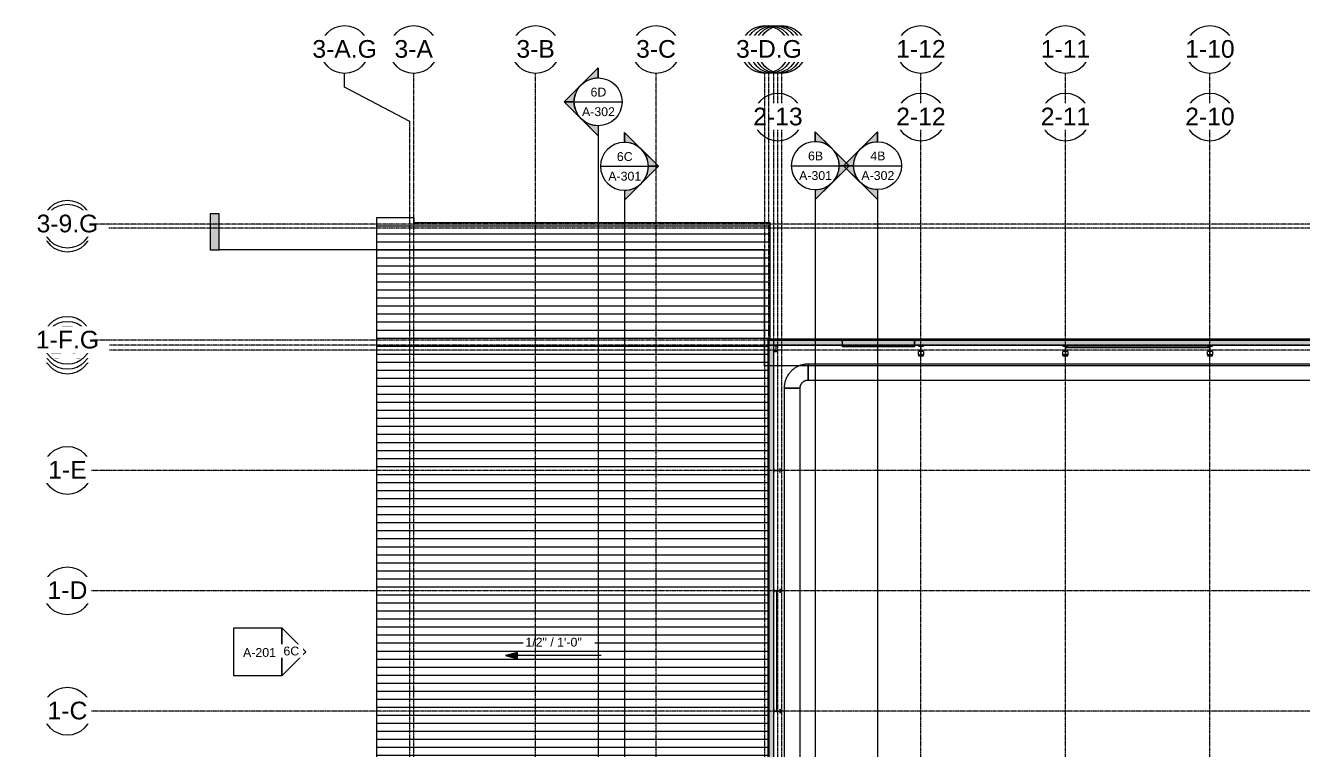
# Model space of a CAD drawing. Header units: inches. Extents: x 21290 to 29202, y -23522 to -20467.
# Drawn here: x 21292 to 23850, y -21944 to -20493 of the extents above; entities that cross this region are included whole.
import ezdxf

# ---------------------------------------------------------------- set-up
doc = ezdxf.new("R2010")
doc.units = ezdxf.units.IN
doc.header["$MEASUREMENT"] = 0
doc.linetypes.add('Grid Line 1_2_', pattern=[0.875, 0.5, -0.125, 0.125, -0.125])
for name, color, linetype, lineweight in [('A-DOOR', 31, 'Continuous', 9), ('A-ROOF', 132, 'Continuous', 9), ('A-ROOF-PATT', 132, 'Continuous', 9), ('A-WALL', 113, 'Continuous', 9), ('A-WALL-PATT', 111, 'Continuous', 25), ('G-ANNO-DIMS', 111, 'Continuous', 9), ('G-ANNO-SYMB', 111, 'Continuous', 9), ('M-HVAC-DUCT', 70, 'Continuous', 9), ('S-BEAM', 12, 'Continuous', 9), ('S-COLS', 52, 'Continuous', 9), ('S-GRID', 1, 'Continuous', 9), ('S-GRID-IDEN', 1, 'Continuous', 9)]:
    doc.layers.add(name, color=color, linetype=linetype, lineweight=lineweight)
doc.styles.add('Arial', font='arial.ttf', dxfattribs={"height": 35.407186})
doc.styles.add('Arial_1', font='arial.ttf', dxfattribs={"height": 17.703593})
pattern_1 = [(45, (0, 0), (-19.00703, 19.00703), []), (45, (0, 28.8), (-19.00703, 19.00703), [])]
pattern_2 = [(161.57, (0.96, 0.96), (-7.6802237, -0.0009796), [0, -54.643, 6.067, 0]), (18.43, (-0.96, 0.96), (-7.6802237, 0.0009796), [0, -54.643, 6.067, 0]), (108.43, (0.96, 0.96), (3.8382953, -19.20136532), [18.211, -42.499]), (71.57, (-0.96, 0.96), (3.8382953, 19.20136532), [18.211, -42.499])]
pattern_3 = [(0, (0, 0), (0, 24), []), (90, (0, 0), (-24, 1e-15), [])]
pattern_4 = [(225, (23664.89, -22360.053), (19.00703, -19.00703), []), (225, (23664.89, -22388.853), (19.00703, -19.00703), [])]
pattern_5 = [(225, (23375.39, -22360.053), (19.00703, -19.00703), []), (225, (23375.39, -22388.853), (19.00703, -19.00703), [])]
pattern_6 = [(225, (23085.89, -22360.053), (19.00703, -19.00703), []), (225, (23085.89, -22388.853), (19.00703, -19.00703), [])]

# ---------------------------------------------------------------- blocks, each defined once
blk = doc.blocks.new('overhead door - one-983186-Roof Low')
at = {"layer": 'A-DOOR'}
h = blk.add_hatch(dxfattribs=at)
h.set_pattern_fill('FP_8', color=8, style=0, pattern_type=2)
h.set_pattern_definition([(270, (24, 0), (8, 5e-16), [])])
h.paths.add_polyline_path([(-72, -8.75), (72, -8.75), (72, -7), (-72, -7)], flags=0)
at = {"layer": 'A-DOOR', "color": 8}
for p, q in [((-72, -8.75), (-72, -7)), ((-72, -7), (72, -7)), ((72, -8.75), (-72, -8.75)), ((72, -7), (72, -8.75))]:
    blk.add_line(p, q, dxfattribs=at)
blk = doc.blocks.new('columns and girder2 - one-V7-Roof Low')
at = {"layer": 'S-BEAM'}
h = blk.add_hatch(dxfattribs=at)
h.set_pattern_fill('FP_16', color=8, style=0, pattern_type=2)
h.set_pattern_definition(pattern_4)
h.paths.add_polyline_path([(5, -1.3), (-5, -1.3), (-5, -2), (5, -2)], flags=0)
h.paths.add_polyline_path([(-5, -17), (-5, -18.5), (5, -18.5), (5, -17), (3.2, -17)], flags=0)
h.paths.add_polyline_path([(5, -1204.9), (-5, -1204.9), (-5, -1206.4), (5, -1206.4)], flags=0)
h.paths.add_polyline_path([(-5, -1224.3), (-5, -1225.8), (5, -1225.8), (5, -1224.3)], flags=0)
h = blk.add_hatch(dxfattribs=at)
h.set_pattern_fill('FP_16', color=8, style=0, pattern_type=2)
h.set_pattern_definition(pattern_4)
h.paths.add_polyline_path([(0, -5.7), (0.2, -5.6), (0, -5.7)], flags=0)
h.paths.add_polyline_path([(0.6, -2), (-0.6, -2), (-0.6, -17), (0.6, -17), (0.6, -5.7), (-0.2, -5.7), (-0.4, -5.3), (-0.2, -4.8), (0, -4.7), (0.6, -4.7), (0.6, -4)], flags=0)
h.paths.add_polyline_path([(-0.6, -1206.4), (-0.6, -1224.3), (0.6, -1224.3), (0.6, -1222.3), (0, -1222.2), (-0.3, -1222), (-0.4, -1221.7), (-0.2, -1221.4), (0, -1221.3), (0.6, -1221.3), (0.6, -1206.4)], flags=0)
at = {"layer": 'S-BEAM', "color": 7, "lineweight": 13}
for p, q in [((-5, -1.3), (-5, -2)), ((-5, -2), (5, -2)), ((5, -17), (-5, -17)), ((-5, -17), (-5, -18.5)), ((-5, -18.5), (5, -18.5)), ((0.6, -2), (-0.6, -2)), ((-0.6, -2), (-0.6, -17)), ((-0.6, -17), (0.6, -17)), ((0.6, -4.7), (0.6, -2)), ((0.6, -17), (0.6, -5.7)), ((5, -2), (5, -1.3)), ((5, -18.5), (5, -17)), ((5, -1204.9), (-5, -1204.9)), ((-5, -1204.9), (-5, -1206.4)), ((-5, -1206.4), (5, -1206.4)), ((5, -1224.3), (-5, -1224.3)), ((-5, -1224.3), (-5, -1225.8)), ((0.6, -1206.4), (-0.6, -1206.4)), ((-0.6, -1206.4), (-0.6, -1224.3)), ((-0.6, -1224.3), (0.6, -1224.3)), ((0.6, -1221.3), (0.6, -1206.4)), ((0.6, -1224.3), (0.6, -1222.3)), ((5, -1206.4), (5, -1204.9)), ((5, -1225.8), (5, -1224.3))]:
    blk.add_line(p, q, dxfattribs=at)
at = {"layer": 'S-BEAM', "color": 8}
for p, q in [((-5, -17), (-5, -9.2)), ((-0.6, -9.2), (-5, -9.2)), ((5, -9.2), (0.6, -9.2)), ((5, -9.2), (5, -17)), ((-5, -1213.3), (-5, -1206.4)), ((-5, -1213.3), (-0.6, -1213.3)), ((0.6, -1213.3), (5, -1213.3)), ((5, -1206.4), (5, -1213.3))]:
    blk.add_line(p, q, dxfattribs=at)
blk = doc.blocks.new('columns and girder2 - one-V8-Roof Low')
at = {"layer": 'S-BEAM'}
h = blk.add_hatch(dxfattribs=at)
h.set_pattern_fill('FP_17', color=8, style=0, pattern_type=2)
h.set_pattern_definition(pattern_5)
h.paths.add_polyline_path([(5, -1.3), (-5, -1.3), (-5, -2), (5, -2)], flags=0)
h.paths.add_polyline_path([(5, -17), (-5, -17), (-5, -18.5), (5, -18.5)], flags=0)
h.paths.add_polyline_path([(5, -1204.9), (-5, -1204.9), (-5, -1206.4), (5, -1206.4)], flags=0)
h.paths.add_polyline_path([(-5, -1224.3), (-5, -1225.8), (5, -1225.8), (5, -1224.3)], flags=0)
h = blk.add_hatch(dxfattribs=at)
h.set_pattern_fill('FP_17', color=8, style=0, pattern_type=2)
h.set_pattern_definition(pattern_5)
h.paths.add_polyline_path([(0.6, -2), (-0.6, -2), (-0.6, -4.7), (0.1, -4.8), (0.3, -4.9), (0.4, -5.3), (0.3, -5.6), (-0.1, -5.7), (-0.6, -5.7), (-0.6, -17), (0.6, -17), (0.6, -4)], flags=0)
h.paths.add_polyline_path([(-0.6, -1206.4), (-0.6, -1221.3), (-0.3, -1221.3), (0, -1221.5), (0.1, -1221.8), (-0.1, -1222.1), (-0.3, -1222.3), (-0.6, -1222.3), (-0.6, -1224.3), (0.6, -1224.3), (0.6, -1206.4)], flags=0)
at = {"layer": 'S-BEAM', "color": 7, "lineweight": 13}
for p, q in [((-5, -1.3), (-5, -2)), ((-5, -2), (5, -2)), ((5, -17), (-5, -17)), ((-5, -17), (-5, -18.5)), ((-5, -18.5), (5, -18.5)), ((0.6, -2), (-0.6, -2)), ((-0.6, -2), (-0.6, -4.7)), ((-0.6, -5.7), (-0.6, -17)), ((-0.6, -17), (0.6, -17)), ((0.6, -17), (0.6, -2)), ((5, -2), (5, -1.3)), ((5, -18.5), (5, -17)), ((5, -1204.9), (-5, -1204.9)), ((-5, -1204.9), (-5, -1206.4)), ((-5, -1206.4), (5, -1206.4)), ((5, -1224.3), (-5, -1224.3)), ((-5, -1224.3), (-5, -1225.8)), ((0.6, -1206.4), (-0.6, -1206.4)), ((-0.6, -1206.4), (-0.6, -1221.3)), ((-0.6, -1222.3), (-0.6, -1224.3)), ((-0.6, -1224.3), (0.6, -1224.3)), ((0.6, -1224.3), (0.6, -1206.4)), ((5, -1206.4), (5, -1204.9)), ((5, -1225.8), (5, -1224.3))]:
    blk.add_line(p, q, dxfattribs=at)
at = {"layer": 'S-BEAM', "color": 8}
for p, q in [((-5, -17), (-5, -9.2)), ((-0.6, -9.2), (-5, -9.2)), ((5, -9.2), (0.6, -9.2)), ((5, -9.2), (5, -17)), ((-5, -1213.3), (-5, -1206.4)), ((-5, -1213.3), (-0.6, -1213.3)), ((0.6, -1213.3), (5, -1213.3)), ((5, -1206.4), (5, -1213.3))]:
    blk.add_line(p, q, dxfattribs=at)
blk = doc.blocks.new('columns and girder2 - one-V9-Roof Low')
at = {"layer": 'S-BEAM'}
h = blk.add_hatch(dxfattribs=at)
h.set_pattern_fill('FP_18', color=8, style=0, pattern_type=2)
h.set_pattern_definition(pattern_6)
h.paths.add_polyline_path([(0, -1.3), (-5, -1.3), (-5, -2), (5, -2), (5, -1.3)], flags=0)
h.paths.add_polyline_path([(5, -17), (-5, -17), (-5, -18.5), (5, -18.5)], flags=0)
h.paths.add_polyline_path([(5, -1204.9), (-5, -1204.9), (-5, -1206.4), (5, -1206.4)], flags=0)
h.paths.add_polyline_path([(-5, -1224.3), (-5, -1225.8), (5, -1225.8), (5, -1224.3)], flags=0)
h = blk.add_hatch(dxfattribs=at)
h.set_pattern_fill('FP_18', color=8, style=0, pattern_type=2)
h.set_pattern_definition(pattern_6)
h.paths.add_polyline_path([(0.6, -2), (-0.6, -2), (-0.6, -17), (0.6, -17)], flags=0)
h.paths.add_polyline_path([(-0.6, -1206.4), (-0.6, -1224.3), (0.6, -1224.3), (0.6, -1206.4)], flags=0)
at = {"layer": 'S-BEAM', "color": 7, "lineweight": 13}
for p, q in [((-5, -1.3), (-5, -2)), ((-5, -2), (5, -2)), ((5, -17), (-5, -17)), ((-5, -17), (-5, -18.5)), ((-5, -18.5), (5, -18.5)), ((0.6, -2), (-0.6, -2)), ((-0.6, -2), (-0.6, -17)), ((-0.6, -17), (0.6, -17)), ((0.6, -17), (0.6, -2)), ((5, -2), (5, -1.3)), ((5, -18.5), (5, -17)), ((5, -1204.9), (-5, -1204.9)), ((-5, -1204.9), (-5, -1206.4)), ((-5, -1206.4), (5, -1206.4)), ((5, -1224.3), (-5, -1224.3)), ((-5, -1224.3), (-5, -1225.8)), ((0.6, -1206.4), (-0.6, -1206.4)), ((-0.6, -1206.4), (-0.6, -1224.3)), ((-0.6, -1224.3), (0.6, -1224.3)), ((0.6, -1224.3), (0.6, -1206.4)), ((5, -1206.4), (5, -1204.9)), ((5, -1225.8), (5, -1224.3))]:
    blk.add_line(p, q, dxfattribs=at)
at = {"layer": 'S-BEAM', "color": 8}
for p, q in [((-5, -17), (-5, -9.2)), ((-0.6, -9.2), (-5, -9.2)), ((5, -9.2), (0.6, -9.2)), ((5, -9.2), (5, -17)), ((-5, -1213.3), (-5, -1206.4)), ((-5, -1213.3), (-0.6, -1213.3)), ((0.6, -1213.3), (5, -1213.3)), ((5, -1206.4), (5, -1213.3))]:
    blk.add_line(p, q, dxfattribs=at)
blk = doc.blocks.new('Round Bar - 1_-1251515-Roof Low')
at = {"layer": 'S-BEAM', "color": 8}
for p, q in [((22796.3, -21748.2), (22796.3, -21867.6)), ((22797.3, -21867.6), (22797.3, -21748.2))]:
    blk.add_line(p, q, dxfattribs=at)
for start_param, end_param in [(0, 3.141593), (3.141593, 6.283185)]:
    blk.add_ellipse((22796.8, -21867.6), major_axis=(0.5, 0), ratio=0.829527, start_param=start_param, end_param=end_param, dxfattribs=at)
blk = doc.blocks.new('Round Bar - 1_-1251605-Roof Low')
at = {"layer": 'S-BEAM', "color": 8}
for p, q in [((22796.3, -21626.3), (22796.3, -21749)), ((22797.3, -21749), (22797.3, -21626.3))]:
    blk.add_line(p, q, dxfattribs=at)
for start_param, end_param in [(0, 3.141593), (3.141593, 6.283185)]:
    blk.add_ellipse((22796.8, -21626.3), major_axis=(0.5, 0), ratio=0.836579, start_param=start_param, end_param=end_param, dxfattribs=at)
blk = doc.blocks.new('Round Bar - 1_-V11-Roof Low')
at = {"layer": 'S-BEAM', "color": 8}
for p, q in [((23520.7, -21137.8), (23375.7, -21137.8)), ((23375.7, -21138.8), (23520.7, -21138.8))]:
    blk.add_line(p, q, dxfattribs=at)
for start_param, end_param in [(0, 3.141593), (3.141593, 6.283185)]:
    blk.add_ellipse((23375.7, -21138.3), major_axis=(0, 0.5), ratio=0.802206, start_param=start_param, end_param=end_param, dxfattribs=at)
blk = doc.blocks.new('Round Bar - 1_-V12-Roof Low')
at = {"layer": 'S-BEAM', "color": 8}
for p, q in [((23664.9, -21137.8), (23519.9, -21137.8)), ((23519.9, -21138.8), (23664.9, -21138.8))]:
    blk.add_line(p, q, dxfattribs=at)
for start_param, end_param in [(0, 3.141593), (3.141593, 6.283185)]:
    blk.add_ellipse((23664.9, -21138.3), major_axis=(0, 0.5), ratio=0.802206, start_param=start_param, end_param=end_param, dxfattribs=at)
blk = doc.blocks.new('Round Elbow - 1_0 D-1542880-Roof Low')
at = {"layer": 'M-HVAC-DUCT', "color": 8}
for p, q in [((-16, 32), (0, 32)), ((0, 32), (16, 32)), ((-32, 0), (-32, 16)), ((-32, -16), (-32, 0))]:
    blk.add_line(p, q, dxfattribs=at)
at = {"layer": 'M-HVAC-DUCT', "color": 8, "flags": 128}
for points in [[(-16, 32), (-16, 31.4), (-16.1, 30.7), (-16.1, 30.1), (-16.2, 29.5), (-16.3, 28.8), (-16.5, 28.2), (-16.6, 27.6), (-16.8, 27), (-17, 26.4), (-17.3, 25.8), (-17.5, 25.2), (-17.8, 24.6), (-18.1, 24), (-18.4, 23.5), (-18.8, 23), (-19.2, 22.4), (-19.6, 21.9), (-20, 21.4), (-20.4, 21), (-20.9, 20.5), (-21.3, 20.1), (-21.8, 19.7), (-22.3, 19.3), (-22.8, 18.9), (-23.4, 18.5), (-23.9, 18.2), (-24.5, 17.9), (-25, 17.6), (-25.6, 17.3), (-26.2, 17.1), (-26.8, 16.9), (-27.4, 16.7), (-28, 16.5), (-28.7, 16.4), (-29.3, 16.2), (-29.9, 16.1), (-30.5, 16.1), (-31.2, 16), (-31.8, 16), (-32, 16)], [(-32, -16), (-30.1, -16), (-28.2, -15.8), (-26.3, -15.7), (-24.4, -15.4), (-22.5, -15), (-20.6, -14.6), (-18.7, -14.1), (-16.9, -13.6), (-15.1, -12.9), (-13.3, -12.2), (-11.6, -11.4), (-9.8, -10.6), (-8.1, -9.7), (-6.5, -8.7), (-4.9, -7.6), (-3.3, -6.5), (-1.8, -5.3), (-0.3, -4.1), (1.1, -2.8), (2.4, -1.4), (3.7, 0), (5, 1.4), (6.2, 2.9), (7.3, 4.5), (8.4, 6.1), (9.4, 7.7), (10.3, 9.4), (11.2, 11.1), (12, 12.8), (12.7, 14.6), (13.4, 16.4), (14, 18.2), (14.5, 20.1), (14.9, 22), (15.3, 23.8), (15.6, 25.7), (15.8, 27.6), (15.9, 29.6), (16, 31.5), (16, 32)]]:
    blk.add_lwpolyline(points, dxfattribs=at)
blk = doc.blocks.new('Grid - Grid Head - Circle-14747-Roof Low')
at = {"layer": 'S-GRID-IDEN'}
blk.add_circle((0, 0), 0.25, dxfattribs=at)
blk = doc.blocks.new('Section - Section Head - Filled-1526-Roof Low')
at = {"layer": 'G-ANNO-SYMB'}
h = blk.add_hatch(color=256, dxfattribs=at)
edge = h.paths.add_edge_path(flags=0)
edge.add_line((-0.427, 0.177), (-0.25, 0.354))
edge.add_line((-0.25, 0.354), (-0.25, 0.25))
edge.add_arc((-0.25, 0), 0.25, 90, 135)
h = blk.add_hatch(color=256, dxfattribs=at)
edge = h.paths.add_edge_path(flags=0)
edge.add_arc((-0.25, 0), 0.25, 45, 90)
edge.add_line((-0.25, 0.25), (-0.25, 0.354))
edge.add_line((-0.25, 0.354), (-0.073, 0.177))
h = blk.add_hatch(color=256, dxfattribs=at)
edge = h.paths.add_edge_path(flags=0)
edge.add_arc((-0.25, 0), 0.25, 137.9216, 180)
edge.add_line((-0.5, 0), (-0.604, 0))
edge.add_line((-0.604, 0), (-0.436, 0.168))
h = blk.add_hatch(color=256, dxfattribs=at)
edge = h.paths.add_edge_path(flags=0)
edge.add_line((-0.064, 0.168), (0.104, 0))
edge.add_line((0.104, 0), (0, 0))
edge.add_arc((-0.25, 0), 0.25, 0, 42.0784)
for p, q in [((-0.25, 0.354), (-0.604, 0)), ((-0.25, 0.354), (-0.427, 0.177)), ((-0.25, 0.354), (0.104, 0)), ((-0.25, 0.25), (-0.25, 0.354)), ((-0.073, 0.177), (-0.25, 0.354)), ((-0.25, 0.354), (-0.25, 0.25)), ((-0.436, 0.168), (-0.604, 0)), ((0.104, 0), (-0.064, 0.168)), ((-0.604, 0), (-0.5, 0)), ((0, 0), (0.104, 0)), ((-0.5, 0), (-0.604, 0)), ((0, 0), (0.104, 0))]:
    blk.add_line(p, q, dxfattribs=at)
for start, end in [(360, 180), (137.9216, 180), (90, 135), (45, 90), (0, 42.0784), (180, 360)]:
    blk.add_arc((-0.25, 0), 0.25, start, end, dxfattribs=at)
blk = doc.blocks.new('Elevation - Detail Number-93309-Roof Low')
at = {"layer": 'G-ANNO-SYMB'}
for p, q in [((-0.25, -0.25), (-0.25, 0.25)), ((-0.25, 0.25), (0.25, 0.25)), ((0.25, 0.25), (0.25, -0.25)), ((0.25, -0.25), (-0.25, -0.25))]:
    blk.add_line(p, q, dxfattribs=at)
blk = doc.blocks.new('Elevation - Detail Number-93036-Roof Low')
at = {"layer": 'G-ANNO-SYMB'}
for p, q in [((0, 0.25), (-0.25, 0)), ((0.25, 0), (0, 0.25)), ((-0.25, 0), (0.25, 0))]:
    blk.add_line(p, q, dxfattribs=at)
blk = doc.blocks.new('Section - 3_32_ x 3_8_-18514-Roof Low')
at = {"layer": 'G-ANNO-SYMB'}
blk.add_hatch(color=256, dxfattribs=at).paths.add_polyline_path([(0, 0.375), (0, 0), (-0.09375, 0), (-0.09375, 0.375)], flags=0)
for p, q in [((0, 0.375), (-0.09375, 0.375)), ((-0.09375, 0.375), (-0.09375, 0)), ((0, 0), (0, 0.375)), ((-0.09375, 0), (0, 0))]:
    blk.add_line(p, q, dxfattribs=at)

msp = doc.modelspace()

# ---------------------------------------------------------------- hatches: boundary and pattern name
at = {"layer": 'A-ROOF-PATT'}
h = msp.add_hatch(dxfattribs=at)
h.set_pattern_fill('FP_3', color=8, style=0, pattern_type=2)
h.set_pattern_definition([(0, (37.673, -180.953), (0, 16.082), [])])
h.paths.add_polyline_path([(21977.2755, -22808.3028), (22057.8902, -22808.3028), (22057.8902, -22786.5528), (22058.3277, -22786.5528), (22058.3277, -22338.7403), (22699.7652, -22338.7403), (22699.7652, -22341.5528), (22691.6037, -22341.5779), (22691.6037, -22341.6622), (22691.7434, -22341.6622), (22691.7622, -22342.1987), (22691.6044, -22342.1987), (22691.6044, -22348.908), (22691.7621, -22348.908), (22691.7434, -22349.4434), (22691.6037, -22349.5277), (22691.5998, -22349.5528), (22557.0261, -22349.5528), (22557.1402, -22350.0528), (22556.9185, -22350.9503), (22556.3059, -22351.6556), (22555.5853, -22352.0027), (22554.6952, -22352.0027), (22553.886, -22351.6073), (22553.3383, -22350.9206), (22553.1402, -22350.0528), (22553.2543, -22349.5528), (22315.7761, -22349.553), (22315.8902, -22350.0528), (22315.6685, -22350.9503), (22315.1372, -22351.6165), (22314.3353, -22352.0027), (22313.4452, -22352.0027), (22312.636, -22351.6073), (22312.0883, -22350.9206), (22311.8902, -22350.0528), (22312.0043, -22349.5528), (22071.5711, -22349.5528), (22071.6852, -22350.0528), (22071.4635, -22350.9503), (22070.9322, -22351.6165), (22070.1303, -22352.0027), (22069.1151, -22351.9424), (22068.3715, -22351.5328), (22067.8833, -22350.9206), (22067.6852, -22350.0528), (22067.8902, -22348.908), (22067.8902, -22341.5528), (22061.1402, -22341.5528), (22061.1653, -22352.5528), (22069.1402, -22352.5528), (22069.1952, -22541.103), (22070.0853, -22541.103), (22070.8945, -22541.4983), (22071.4422, -22542.185), (22071.6402, -22543.0528), (22071.4185, -22543.9503), (22070.8872, -22544.6165), (22070.0853, -22545.0027), (22069.1402, -22545.0218), (22069.1402, -22785.8028), (22797.8902, -22785.8028), (22797.8902, -22446.6778), (22810.6402, -22446.6778), (22810.6402, -22372.8028), (22786.3892, -22372.8028), (22786.3892, -22370.5528), (22779.9517, -22370.5528), (22779.9517, -22370.3028), (22778.8892, -22370.3028), (22778.8892, -21121.8028), (22783.8902, -21121.8028), (22783.8902, -20889.0528), (22070.3902, -20889.0528), (22070.3902, -20878.5528), (21994.8902, -20878.5528), (21994.8902, -22519.0528), (21970.8902, -22519.0528), (21970.8902, -22808.3028)], flags=0)
h.paths.add_polyline_path([(22535.3904, -22740.4591), (22531.8904, -22740.4591), (22531.8904, -22737.3028), (22526.3045, -22737.3028), (22526.3045, -22740.4591), (22516.3045, -22740.4591), (22516.3045, -22737.3028), (22453.0467, -22737.3028), (22453.0467, -22650.9278), (22580.9217, -22650.9278), (22580.9217, -22737.3028), (22535.3904, -22737.3028)], flags=0)
h.paths.add_polyline_path([(22478.9295, -22564.8028), (22419.6717, -22564.8028), (22419.6717, -22559.8028), (22419.5467, -22559.8028), (22419.5467, -22547.1778), (22419.6717, -22547.1778), (22419.6717, -22539.9278), (22419.5467, -22539.9278), (22419.5467, -22511.5528), (22419.6717, -22511.5528), (22419.6717, -22505.3028), (22507.7967, -22505.3028), (22507.7967, -22564.8028), (22503.6667, -22564.8028)], flags=0)
h.paths.add_polyline_path([(22069.6402, -22544.8478), (22070.5377, -22544.6073), (22071.2027, -22543.9206), (22071.4352, -22543.0528), (22071.1947, -22542.1553), (22070.5036, -22541.4891), (22069.6402, -22541.2578), (22069.1402, -22541.3918), (22069.1952, -22544.7286)], flags=0)
h.paths.add_polyline_path([(22632.5152, -22544.4278), (22632.5152, -22540.0528), (22632.3902, -22540.0528), (22632.3902, -22528.1778), (22632.5152, -22528.1778), (22632.5152, -22519.4278), (22632.3902, -22519.4278), (22632.3902, -22487.6778), (22632.5152, -22487.6778), (22632.5152, -22481.0528), (22748.3902, -22481.0528), (22748.3902, -22544.4278), (22638.7652, -22544.4278)], flags=0)
h.paths.add_polyline_path([(22357.4825, -22448.5528), (22328.7027, -22448.5528), (22328.7027, -22389.0528), (22416.8277, -22389.0528), (22416.8277, -22394.0528), (22416.9527, -22394.0528), (22416.9527, -22406.6778), (22416.8277, -22406.6778), (22416.8277, -22413.9278), (22416.9527, -22413.9278), (22416.9527, -22442.3028), (22416.8277, -22442.3028), (22416.8277, -22448.5528), (22357.57, -22448.5528)], flags=0)
h.paths.add_polyline_path([(22591.3986, -22433.0528), (22557.1402, -22433.0528), (22557.1402, -22389.0528), (22631.5152, -22389.0528), (22631.5152, -22391.3028), (22631.6402, -22391.3028), (22631.6402, -22401.8028), (22631.5152, -22401.8028), (22631.5152, -22409.6778), (22631.6402, -22409.6778), (22631.6402, -22426.4278), (22631.5152, -22426.4278), (22631.5152, -22433.0528), (22608.945, -22433.0528)], flags=0)
h.paths.add_polyline_path([(22694.2652, -22352.0027), (22693.8202, -22352.0027), (22693.011, -22351.6073), (22692.4633, -22350.9206), (22692.2652, -22350.0528), (22692.487, -22349.1553), (22693.0182, -22348.4891), (22693.8202, -22348.103), (22694.7103, -22348.103), (22695.5195, -22348.4983), (22696.0672, -22349.185), (22696.2652, -22350.0528), (22696.0435, -22350.9503), (22695.5122, -22351.6165), (22694.7103, -22352.0027)], flags=0)
h.paths.add_polyline_path([(22069.6852, -22351.8478), (22070.5827, -22351.6073), (22071.2477, -22350.9206), (22071.4802, -22350.0528), (22071.3463, -22349.5528), (22068.0242, -22349.5528), (22067.8902, -22350.0528), (22068.1997, -22351.0193), (22068.9527, -22351.6515), (22069.2402, -22351.7286)], flags=0)
h.paths.add_polyline_path([(22555.1402, -22351.8478), (22556.0377, -22351.6073), (22556.7027, -22350.9206), (22556.9352, -22350.0528), (22556.8013, -22349.5528), (22553.4792, -22349.5528), (22553.3452, -22350.0528), (22553.5857, -22350.9503), (22554.2427, -22351.6073), (22554.6952, -22351.7286)], flags=0)
h.paths.add_polyline_path([(22694.2652, -22351.8478), (22695.1627, -22351.6073), (22695.8277, -22350.9206), (22696.0602, -22350.0528), (22695.8197, -22349.1553), (22695.1627, -22348.4983), (22694.2652, -22348.2578), (22693.3677, -22348.4983), (22692.7027, -22349.185), (22692.4702, -22350.0528), (22692.7107, -22350.9503), (22693.3677, -22351.6073), (22693.8202, -22351.7286)], flags=0)
h.paths.add_polyline_path([(22313.8902, -22351.8478), (22314.7877, -22351.6073), (22315.4527, -22350.9206), (22315.6852, -22350.0528), (22315.5513, -22349.553), (22312.2292, -22349.5528), (22312.0952, -22350.0528), (22312.3357, -22350.9503), (22312.9927, -22351.6073), (22313.4452, -22351.7286)], flags=0)
at = {"layer": 'A-WALL-PATT', "lineweight": 9}
h = msp.add_hatch(dxfattribs=at)
h.set_pattern_fill('FP_4', color=8, style=0, pattern_type=2)
h.set_pattern_definition(pattern_3)
h.paths.add_polyline_path([(24539.0462, -21124.3028), (26271.3902, -21124.3028), (26271.3902, -21123.3028), (22780.2652, -21123.3028), (22780.2652, -21124.3028), (24468.8607, -21124.3028)], flags=0)
h = msp.add_hatch(dxfattribs=at)
h.set_pattern_fill('FP_6', color=8, style=0, pattern_type=2)
h.set_pattern_definition(pattern_2)
h.paths.add_polyline_path([(24539.0462, -21134.3028), (26271.3902, -21134.3028), (26271.3902, -21124.3028), (22780.2652, -21124.3028), (22780.2652, -21134.3028), (24468.8607, -21134.3028)], flags=0)
h = msp.add_hatch(dxfattribs=at)
h.set_pattern_fill('FP_4', color=8, style=0, pattern_type=2)
h.set_pattern_definition(pattern_3)
h.paths.add_polyline_path([(22780.3892, -22370.3028), (22781.3892, -22370.3028), (22781.3892, -21121.8028), (22780.3892, -21121.8028), (22780.3892, -22336.7026)], flags=0)
h = msp.add_hatch(dxfattribs=at)
h.set_pattern_fill('FP_6', color=8, style=0, pattern_type=2)
h.set_pattern_definition(pattern_2)
h.paths.add_polyline_path([(22781.3892, -22370.3028), (22791.3892, -22370.3028), (22791.3892, -21121.8028), (22781.3892, -21121.8028), (22781.3892, -22336.7026)], flags=0)
at = {"layer": 'S-COLS'}
h = msp.add_hatch(dxfattribs=at)
h.set_pattern_fill('FP_1', color=8, style=0, pattern_type=2)
h.set_pattern_definition(pattern_1)
h.paths.add_polyline_path([(22928.7652, -21134.3028), (22928.7652, -21124.3028), (22925.8752, -21124.3028), (22926.0029, -21124.6111), (22926.3112, -21124.7388), (22928.2392, -21125.0442), (22928.2392, -21133.5614), (22926.0029, -21133.9945), (22925.8752, -21134.3028)], flags=0)
h = msp.add_hatch(dxfattribs=at)
h.set_pattern_fill('FP_1', color=8, style=0, pattern_type=2)
h.set_pattern_definition(pattern_1)
h.paths.add_polyline_path([(22791.3902, -21146.8028), (22799.3902, -21146.8028), (22799.3902, -21146.3692), (22796.2262, -21146.3692), (22795.7373, -21146.1667), (22795.5348, -21145.6778), (22795.5348, -21135.4278), (22795.7373, -21134.9389), (22796.2262, -21134.7364), (22799.3902, -21134.7364), (22799.3902, -21134.3028), (22791.3902, -21134.3028), (22791.3902, -21134.7364), (22794.5543, -21134.7364), (22795.0432, -21134.9389), (22795.2457, -21135.4278), (22795.2457, -21145.6778), (22795.0432, -21146.1667), (22794.5543, -21146.3692), (22791.3902, -21146.3692)], flags=0)
h = msp.add_hatch(dxfattribs=at)
h.set_pattern_fill('FP_1', color=8, style=0, pattern_type=2)
h.set_pattern_definition(pattern_1)
h.paths.add_polyline_path([(22803.4566, -21389.0528), (22803.8902, -21389.0528), (22803.8902, -21381.0528), (22803.4566, -21381.0528), (22803.4566, -21384.2169), (22803.2541, -21384.7058), (22802.7652, -21384.9083), (22792.5152, -21384.9083), (22792.0263, -21384.7058), (22791.8238, -21384.2169), (22791.8238, -21381.0528), (22791.3902, -21381.0528), (22791.3902, -21389.0528), (22791.8238, -21389.0528), (22791.8238, -21385.8887), (22792.0263, -21385.3998), (22792.5152, -21385.1973), (22802.7652, -21385.1973), (22803.2541, -21385.3998), (22803.4566, -21385.8887)], flags=0)
h = msp.add_hatch(dxfattribs=at)
h.set_pattern_fill('FP_1', color=8, style=0, pattern_type=2)
h.set_pattern_definition(pattern_1)
h.paths.add_polyline_path([(22803.7066, -21871.5528), (22804.1402, -21871.5528), (22804.1402, -21863.5528), (22803.7066, -21863.5528), (22803.7066, -21866.7169), (22803.5041, -21867.2058), (22803.0152, -21867.4083), (22797.2652, -21867.4871), (22797.2652, -21867.6973), (22803.0152, -21867.6973), (22803.5041, -21867.8998), (22803.7066, -21868.3887)], flags=0)
h.paths.add_polyline_path([(22791.3902, -21871.5528), (22791.8238, -21871.5528), (22791.8238, -21868.3887), (22792.0263, -21867.8998), (22792.5152, -21867.6973), (22796.3018, -21867.6337), (22796.2652, -21867.4083), (22792.5152, -21867.4083), (22792.0263, -21867.2058), (22791.8238, -21866.7169), (22791.8238, -21863.5528), (22791.3902, -21863.5528)], flags=0)

# ---------------------------------------------------------------- linework, layer by layer
at = {"layer": 'A-ROOF', "color": 8}
for p, q in [((22070.3902, -20878.5528), (21994.8902, -20878.5528)), ((21994.8902, -20878.5528), (21994.8902, -22519.0528)), ((22070.3902, -20889.0528), (22070.3902, -20878.5528)), ((22783.8902, -20889.0528), (22070.3902, -20889.0528)), ((22783.8902, -21121.8028), (22783.8902, -20889.0528))]:
    msp.add_line(p, q, dxfattribs=at)
at = {"layer": 'A-WALL', "color": 7, "lineweight": 13}
for p, q in [((26283.8902, -21121.8028), (22778.8892, -21121.8028)), ((22778.8892, -21121.8028), (22778.8892, -22370.3028)), ((22780.2652, -21121.8028), (22780.2652, -21134.3028)), ((22780.2652, -21123.3028), (26271.3902, -21123.3028)), ((22780.2652, -21124.3028), (26271.3902, -21124.3028)), ((22780.3892, -21121.8028), (22780.3892, -22370.3028)), ((22781.3892, -21121.8028), (22781.3892, -22370.3028)), ((22791.3892, -22370.3028), (22791.3892, -21121.8028)), ((22780.2652, -21134.3028), (26271.3902, -21134.3028))]:
    msp.add_line(p, q, dxfattribs=at)
at = {"layer": 'G-ANNO-DIMS'}
for p, q in [((22253.4464, -21756.1042), (22277.4464, -21762.535)), ((22445.4464, -21756.1042), (22253.4464, -21756.1042))]:
    msp.add_line(p, q, dxfattribs=at)
at = {"layer": 'G-ANNO-SYMB'}
for p, q in [((22391.1736, -20646.3427), (22487.1736, -20646.3427)), ((22439.1736, -20694.3427), (22439.1736, -23059.9339)), ((22443.854, -20775.5887), (22539.854, -20775.5887)), ((22826.1556, -20774.3201), (22922.1556, -20774.3201)), ((22950.9634, -20774.3201), (23046.9634, -20774.3201)), ((22491.854, -20823.5887), (22491.854, -23159.7533)), ((22874.1556, -20822.3201), (22874.1556, -23105.1016)), ((22998.9634, -20822.3201), (22998.9634, -23105.1016)), ((22772.6363, -20943.1271), (21680.1385, -20943.1271)), ((22772.6363, -21175.3457), (22772.6363, -20943.1271)), ((26555.8237, -21175.3457), (22772.6363, -21175.3457))]:
    msp.add_line(p, q, dxfattribs=at)
at = {"layer": 'M-HVAC-DUCT', "color": 8}
for p, q in [((24495.8902, -21171.9278), (22859.8902, -21171.9278)), ((22859.8902, -21203.9278), (22859.8902, -21171.9278)), ((22859.8902, -21203.9278), (24495.8902, -21203.9278)), ((22811.8902, -21219.9278), (22811.8902, -22275.8003)), ((22811.8902, -21219.9278), (22843.8902, -21219.9278)), ((22843.8902, -22275.8003), (22843.8902, -21219.9278))]:
    msp.add_line(p, q, dxfattribs=at)
at = {"layer": 'S-COLS', "color": 7, "lineweight": 13}
for p, q in [((22928.7652, -21124.3028), (22925.8752, -21124.3028)), ((22926.3112, -21124.7388), (22928.2392, -21125.0442)), ((22928.2392, -21125.0442), (22928.2392, -21133.5614)), ((22928.7652, -21134.3028), (22928.7652, -21124.3028)), ((23075.6552, -21124.3028), (23072.7652, -21124.3028)), ((23072.7652, -21124.3028), (23072.7652, -21134.3028)), ((23073.2912, -21125.0442), (23075.2192, -21124.7388)), ((23073.2912, -21133.5614), (23073.2912, -21125.0442)), ((22799.3902, -21134.3028), (22791.3902, -21134.3028)), ((22791.3902, -21134.3028), (22791.3902, -21134.7364)), ((22791.3902, -21134.7364), (22794.5543, -21134.7364)), ((22794.5543, -21146.3692), (22791.3902, -21146.3692)), ((22791.3902, -21146.3692), (22791.3902, -21146.8028)), ((22791.3902, -21146.8028), (22799.3902, -21146.8028)), ((22795.2457, -21135.4278), (22795.2457, -21145.6778)), ((22795.5348, -21145.6778), (22795.5348, -21135.4278)), ((22796.2262, -21134.7364), (22799.3902, -21134.7364)), ((22799.3902, -21146.3692), (22796.2262, -21146.3692)), ((22799.3902, -21134.7364), (22799.3902, -21134.3028)), ((22799.3902, -21146.8028), (22799.3902, -21146.3692)), ((22925.8752, -21134.3028), (22928.7652, -21134.3028)), ((22928.2392, -21133.5614), (22926.3112, -21133.8668)), ((23072.7652, -21134.3028), (23075.6552, -21134.3028)), ((23075.2192, -21133.8668), (23073.2912, -21133.5614)), ((22791.8238, -21381.0528), (22791.3902, -21381.0528)), ((22791.3902, -21381.0528), (22791.3902, -21389.0528)), ((22791.8238, -21384.2169), (22791.8238, -21381.0528)), ((22791.8238, -21389.0528), (22791.8238, -21385.8887)), ((22802.7652, -21384.9083), (22792.5152, -21384.9083)), ((22792.5152, -21385.1973), (22802.7652, -21385.1973)), ((22803.8902, -21381.0528), (22803.4566, -21381.0528)), ((22803.4566, -21381.0528), (22803.4566, -21384.2169)), ((22803.4566, -21385.8887), (22803.4566, -21389.0528)), ((22803.8902, -21389.0528), (22803.8902, -21381.0528)), ((22791.3902, -21389.0528), (22791.8238, -21389.0528)), ((22803.4566, -21389.0528), (22803.8902, -21389.0528)), ((22791.8238, -21622.3028), (22791.3902, -21622.3028)), ((22791.3902, -21622.3028), (22791.3902, -21630.3028)), ((22791.3902, -21630.3028), (22791.8238, -21630.3028)), ((22791.8238, -21625.4669), (22791.8238, -21622.3028)), ((22791.8238, -21630.3028), (22791.8238, -21627.1387)), ((22796.3342, -21626.1583), (22792.5152, -21626.1583)), ((22792.5152, -21626.4473), (22796.2652, -21626.4473)), ((22803.0152, -21626.1583), (22797.1962, -21626.1583)), ((22797.2652, -21626.4473), (22803.0152, -21626.4473)), ((22804.1402, -21622.3028), (22803.7066, -21622.3028)), ((22803.7066, -21622.3028), (22803.7066, -21625.4669)), ((22803.7066, -21627.1387), (22803.7066, -21630.3028)), ((22803.7066, -21630.3028), (22804.1402, -21630.3028)), ((22804.1402, -21630.3028), (22804.1402, -21622.3028)), ((22791.8238, -21863.5528), (22791.3902, -21863.5528)), ((22791.3902, -21863.5528), (22791.3902, -21871.5528)), ((22791.3902, -21871.5528), (22791.8238, -21871.5528)), ((22791.8238, -21866.7169), (22791.8238, -21863.5528)), ((22791.8238, -21871.5528), (22791.8238, -21868.3887)), ((22796.2652, -21867.4083), (22792.5152, -21867.4083)), ((22792.5152, -21867.6973), (22796.3336, -21867.6973)), ((22797.1968, -21867.6973), (22803.0152, -21867.6973)), ((22803.0152, -21867.4083), (22797.2652, -21867.4083)), ((22804.1402, -21863.5528), (22803.7066, -21863.5528)), ((22803.7066, -21863.5528), (22803.7066, -21866.7169)), ((22803.7066, -21868.3887), (22803.7066, -21871.5528)), ((22803.7066, -21871.5528), (22804.1402, -21871.5528)), ((22804.1402, -21871.5528), (22804.1402, -21863.5528))]:
    msp.add_line(p, q, dxfattribs=at)
for centre, radius, start, end in [((22926.3112, -21124.3028), 0.436, 180, 270), ((23075.2192, -21124.3028), 0.436, 270, 0), ((22794.5543, -21135.4278), 0.6914, 0, 90), ((22794.5543, -21145.6778), 0.6914, 270, 0), ((22796.2262, -21135.4278), 0.6914, 90, 180), ((22796.2262, -21145.6778), 0.6914, 180, 270), ((22926.3112, -21134.3028), 0.436, 90, 180), ((23075.2192, -21134.3028), 0.436, 0, 90), ((22792.5152, -21384.2169), 0.6914, 180, 270), ((22792.5152, -21385.8887), 0.6914, 90, 180), ((22802.7652, -21384.2169), 0.6914, 270, 0), ((22802.7652, -21385.8887), 0.6914, 0, 90), ((22792.5152, -21625.4669), 0.6914, 180, 270), ((22792.5152, -21627.1387), 0.6914, 90, 180), ((22803.0152, -21625.4669), 0.6914, 270, 0), ((22803.0152, -21627.1387), 0.6914, 0, 90), ((22792.5152, -21866.7169), 0.6914, 180, 270), ((22792.5152, -21868.3887), 0.6914, 90, 180), ((22803.0152, -21866.7169), 0.6914, 270, 0), ((22803.0152, -21868.3887), 0.6914, 0, 90)]:
    msp.add_arc(centre, radius, start, end, dxfattribs=at)
at = {"layer": 'S-GRID'}
for p, q in [((21931.2327, -20617.2215), (21931.2327, -20589.4773)), ((22061.6402, -20685.4773), (21931.2327, -20617.2215))]:
    msp.add_line(p, q, dxfattribs=at)
at = {"layer": 'S-GRID', "linetype": 'Grid Line 1_2_'}
for p, q in [((22069.6402, -23272.9264), (22069.6402, -20589.4773)), ((22555.1402, -23275.7461), (22555.1402, -20589.4773)), ((22781.3902, -23275.7461), (22781.3902, -20589.4773)), ((22791.3902, -23275.7461), (22791.3902, -20589.4773)), ((22799.3902, -23275.7461), (22799.3902, -20589.4773)), ((22807.3902, -23275.7461), (22807.3902, -20589.4773)), ((23085.8902, -23275.7461), (23085.8902, -20589.4773)), ((23375.3902, -23275.7461), (23375.3902, -20589.4773)), ((23664.8902, -23275.7461), (23664.8902, -20589.4773)), ((22061.6402, -23275.7461), (22061.6402, -20685.4773)), ((22799.3902, -23359.7461), (22799.3902, -20724.9518)), ((23085.8902, -23275.7461), (23085.8902, -20724.9518)), ((23375.3902, -23275.7461), (23375.3902, -20724.9518)), ((23664.8902, -23275.7461), (23664.8902, -20724.9518))]:
    msp.add_line(p, q, dxfattribs=at)

# ---------------------------------------------------------------- block references
at = {"layer": 'A-DOOR', "color": 8}
msp.add_blockref('overhead door - one-983186-Roof Low', (23000.7652, -21128.4278), dxfattribs=at)
at = {"layer": 'G-ANNO-SYMB', "extrusion": (0, 0, -1), "xscale": 191.9999999999999, "yscale": 191.9999999999999, "zscale": 191.9999999999999, "rotation": 270.0000000000003}
for p in [(-22439.1736, -20694.3427), (-22998.9634, -20822.3201)]:
    msp.add_blockref('Section - Section Head - Filled-1526-Roof Low', p, dxfattribs=at)
at = {"layer": 'G-ANNO-SYMB', "xscale": 191.9999999999999, "yscale": 191.9999999999999, "zscale": 191.9999999999999, "rotation": 269.9999999999996}
for p in [(22491.854, -20823.5887), (22874.1556, -20822.3201)]:
    msp.add_blockref('Section - Section Head - Filled-1526-Roof Low', p, dxfattribs=at)
at = {"layer": 'G-ANNO-SYMB', "xscale": 191.9999999999999, "yscale": 191.9999999999999, "zscale": 191.9999999999999}
for name, p in [('Section - 3_32_ x 3_8_-18514-Roof Low', (21680.1385, -20943.1271)), ('Elevation - Detail Number-93309-Roof Low', (21757.5277, -21748.6131))]:
    msp.add_blockref(name, p, dxfattribs=at)
at = {"layer": 'M-HVAC-DUCT', "color": 8, "rotation": 180}
msp.add_blockref('Round Elbow - 1_0 D-1542880-Roof Low', (22827.8902, -21187.9278), dxfattribs=at)
at = {"layer": 'S-BEAM', "color": 8, "rotation": 180}
for name, p in [('columns and girder2 - one-V9-Roof Low', (23085.8902, -22360.0528)), ('columns and girder2 - one-V8-Roof Low', (23375.3902, -22360.0528)), ('columns and girder2 - one-V7-Roof Low', (23664.8902, -22360.0528))]:
    msp.add_blockref(name, p, dxfattribs=at)
at = {"layer": 'S-BEAM', "color": 8}
for name in ['Round Bar - 1_-V11-Roof Low', 'Round Bar - 1_-V12-Roof Low', 'Round Bar - 1_-1251605-Roof Low', 'Round Bar - 1_-1251515-Roof Low']:
    msp.add_blockref(name, (0, 0), dxfattribs=at)
at = {"layer": 'S-GRID-IDEN', "xscale": 191.9999999999999, "yscale": 191.9999999999999, "zscale": 191.9999999999999}
for p in [(21931.2327, -20541.4773), (22069.6402, -20541.4773), (22313.8902, -20541.4773), (22555.1402, -20541.4773), (22807.3902, -20541.4773), (23085.8902, -20541.4773), (23375.3902, -20541.4773), (23664.8902, -20541.4773), (22799.3902, -20676.9518), (23085.8902, -20676.9518), (23375.3902, -20676.9518), (23664.8902, -20676.9518)]:
    msp.add_blockref('Grid - Grid Head - Circle-14747-Roof Low', p, dxfattribs=at)
at = {"layer": 'S-GRID-IDEN', "xscale": 191.9999999999999, "yscale": 191.9999999999999, "zscale": 191.9999999999999, "rotation": 89.99999999999982}
for p in [(21375.737, -20899.5528), (21375.737, -21143.8028), (21375.737, -21385.0528), (21375.737, -21626.3028), (21375.737, -21867.5528)]:
    msp.add_blockref('Grid - Grid Head - Circle-14747-Roof Low', p, dxfattribs=at)

# ---------------------------------------------------------------- texts
at = {"layer": 'G-ANNO-SYMB', "char_height": 17.70359, "attachment_point": 2, "line_spacing_factor": 0.938532, "style": 'Arial_1'}
for s, insert, width in [('6D', (22439.7884, -20618.0044), 37.584), ('A-302', (22439.7884, -20657.2769), 78.624), ('6C', (22492.4687, -20747.2504), 37.584), ('6B', (22874.7703, -20745.9818), 36.072), ('4B', (22999.5781, -20745.9818), 36.072), ('A-301', (22492.4687, -20786.5229), 78.624), ('A-301', (22874.7703, -20785.2543), 78.624), ('A-302', (22999.5781, -20785.2543), 78.624)]:
    msp.add_mtext(s, dxfattribs=dict(at, insert=insert, width=width))

# ---------------------------------------------------------------- next in the draw order: texts
at = {"layer": 'G-ANNO-DIMS', "insert": (22293.3764, -21720.3083), "char_height": 17.703593, "width": 134.568, "attachment_point": 1, "line_spacing_factor": 0.938532, "style": 'Arial_1', "bg_fill": 3, "box_fill_scale": 1.25, "bg_fill_color": 0, "bg_fill_transparency": 0}
msp.add_mtext('1/2" / 1\'-0"', dxfattribs=at)
at = {"layer": 'G-ANNO-SYMB', "insert": (21760.7229, -21740.9862), "char_height": 17.70359, "width": 78.624, "attachment_point": 2, "line_spacing_factor": 0.938532, "style": 'Arial_1', "bg_fill": 3, "box_fill_scale": 1.25, "bg_fill_color": 0, "bg_fill_transparency": 0}
msp.add_mtext('A-201', dxfattribs=at)
at = {"layer": 'S-GRID-IDEN', "char_height": 35.40719, "attachment_point": 2, "line_spacing_factor": 0.938532, "style": 'Arial', "bg_fill": 3, "box_fill_scale": 1.25, "bg_fill_color": 0, "bg_fill_transparency": 0}
for s, insert, width in [('3-A', (22069.631, -20522.6036), 91.584), ('3-B', (22313.881, -20522.6036), 91.584), ('3-C', (22555.131, -20522.6036), 94.608), ('3-E.G', (22807.381, -20522.6036), 153.792), ('1-12', (23085.881, -20522.6036), 117.936), ('1-11', (23375.381, -20522.6036), 117.936), ('1-10', (23664.881, -20522.6036), 117.936), ('2-13', (22799.381, -20658.0781), 117.936), ('2-12', (23085.881, -20658.0781), 117.936), ('2-11', (23375.381, -20658.0781), 117.936), ('2-10', (23664.881, -20658.0781), 117.936), ('3-9', (21375.932, -20880.4933), 85.104), ('3-8', (21375.932, -21124.7433), 85.104), ('3-7', (21375.932, -21365.9933), 85.104), ('3-6', (21375.932, -21607.2433), 85.104), ('3-5', (21375.932, -21848.4933), 85.104)]:
    msp.add_mtext(s, dxfattribs=dict(at, insert=insert, width=width))

# ---------------------------------------------------------------- next in the draw order: hatches: boundary and pattern name
at = {"layer": 'G-ANNO-DIMS'}
msp.add_hatch(color=256, dxfattribs=at).paths.add_polyline_path([(22253.4464, -21756.1042), (22277.4464, -21762.535), (22277.4464, -21749.6734)], flags=0)

# ---------------------------------------------------------------- next in the draw order: linework, layer by layer
for p, q in [((22277.4464, -21749.6734), (22253.4464, -21756.1042)), ((22277.4464, -21762.535), (22277.4464, -21749.6734))]:
    msp.add_line(p, q, dxfattribs=at)
at = {"layer": 'S-GRID', "linetype": 'Grid Line 1_2_'}
for p, q in [((22313.8902, -23275.7461), (22313.8902, -20589.4773)), ((22773.3902, -23275.7461), (22773.3902, -20589.4773)), ((22781.3902, -23275.7461), (22781.3902, -20589.4773)), ((26557.3237, -20899.5528), (21423.737, -20899.5528)), ((26557.3237, -21143.8028), (21423.737, -21143.8028)), ((26557.3237, -21385.0528), (21423.737, -21385.0528)), ((26557.3237, -21626.3028), (21423.737, -21626.3028)), ((26557.3237, -21867.5528), (21423.737, -21867.5528))]:
    msp.add_line(p, q, dxfattribs=at)

# ---------------------------------------------------------------- next in the draw order: block references
at = {"layer": 'G-ANNO-SYMB', "extrusion": (0, 0, -1), "xscale": 191.9999999999999, "yscale": 191.9999999999999, "zscale": 191.9999999999999, "rotation": 90.00000000002636}
msp.add_blockref('Elevation - Detail Number-93036-Roof Low', (-21805.5277, -21748.6131), dxfattribs=at)
at = {"layer": 'S-GRID-IDEN', "xscale": 191.9999999999999, "yscale": 191.9999999999999, "zscale": 191.9999999999999}
msp.add_blockref('Grid - Grid Head - Circle-14747-Roof Low', (22799.3902, -20541.4773), dxfattribs=at)
at = {"layer": 'S-GRID-IDEN', "xscale": 191.9999999999999, "yscale": 191.9999999999999, "zscale": 191.9999999999999, "rotation": 89.99999999999982}
for p in [(21375.737, -20891.5528), (21375.737, -21134.3028), (21375.737, -21385.0528), (21375.737, -21626.3028), (21375.737, -21867.5528)]:
    msp.add_blockref('Grid - Grid Head - Circle-14747-Roof Low', p, dxfattribs=at)

# ---------------------------------------------------------------- next in the draw order: texts
at = {"layer": 'S-GRID-IDEN', "insert": (21931.2235, -20522.6036), "char_height": 35.40719, "width": 153.792, "attachment_point": 2, "line_spacing_factor": 0.938532, "style": 'Arial', "bg_fill": 3, "box_fill_scale": 1.25, "bg_fill_color": 0, "bg_fill_transparency": 0}
msp.add_mtext('3-A.G', dxfattribs=at)

# ---------------------------------------------------------------- next in the draw order: texts
at = {"layer": 'G-ANNO-SYMB', "insert": (21824.4392, -21738.0427), "char_height": 17.70359, "width": 37.584, "attachment_point": 2, "line_spacing_factor": 0.938532, "style": 'Arial_1', "bg_fill": 3, "box_fill_scale": 1.25, "bg_fill_color": 0, "bg_fill_transparency": 0}
msp.add_mtext('6C', dxfattribs=at)
at = {"layer": 'S-GRID-IDEN', "char_height": 35.40719, "attachment_point": 2, "line_spacing_factor": 0.938532, "style": 'Arial', "bg_fill": 3, "box_fill_scale": 1.25, "bg_fill_color": 0, "bg_fill_transparency": 0}
for s, insert, width in [('3-E', (22799.381, -20522.6036), 91.584), ('3-9.G', (21375.932, -20872.4933), 147.312), ('1-F', (21375.932, -21115.2433), 88.128), ('1-E', (21375.932, -21365.9933), 91.584), ('1-D', (21375.932, -21607.2433), 94.608), ('1-C', (21375.932, -21848.4933), 94.608)]:
    msp.add_mtext(s, dxfattribs=dict(at, insert=insert, width=width))

# ---------------------------------------------------------------- next in the draw order: linework, layer by layer
at = {"layer": 'S-GRID', "linetype": 'Grid Line 1_2_'}
for p, q in [((26557.3237, -20891.5528), (21423.737, -20891.5528)), ((26557.3237, -21134.3028), (21423.737, -21134.3028)), ((26557.3237, -21385.0528), (21423.737, -21385.0528)), ((26557.3237, -21626.3028), (21423.737, -21626.3028)), ((26557.3237, -21867.5528), (21423.737, -21867.5528))]:
    msp.add_line(p, q, dxfattribs=at)

# ---------------------------------------------------------------- next in the draw order: block references
at = {"layer": 'S-GRID-IDEN', "xscale": 191.9999999999999, "yscale": 191.9999999999999, "zscale": 191.9999999999999}
msp.add_blockref('Grid - Grid Head - Circle-14747-Roof Low', (22791.3902, -20541.4773), dxfattribs=at)
at = {"layer": 'S-GRID-IDEN', "xscale": 191.9999999999999, "yscale": 191.9999999999999, "zscale": 191.9999999999999, "rotation": 89.99999999999982}
msp.add_blockref('Grid - Grid Head - Circle-14747-Roof Low', (21375.737, -21124.3028), dxfattribs=at)

# ---------------------------------------------------------------- next in the draw order: texts
at = {"layer": 'S-GRID-IDEN', "char_height": 35.40719, "attachment_point": 2, "line_spacing_factor": 0.938532, "style": 'Arial', "bg_fill": 3, "box_fill_scale": 1.25, "bg_fill_color": 0, "bg_fill_transparency": 0}
for s, insert, width in [('1-13', (22791.381, -20522.6036), 117.936), ('1-F.G', (21375.932, -21105.2433), 150.336)]:
    msp.add_mtext(s, dxfattribs=dict(at, insert=insert, width=width))

# ---------------------------------------------------------------- next in the draw order: linework, layer by layer
at = {"layer": 'S-GRID', "linetype": 'Grid Line 1_2_'}
msp.add_line((26557.3237, -21124.3028), (21423.737, -21124.3028), dxfattribs=at)

# ---------------------------------------------------------------- next in the draw order: block references
at = {"layer": 'S-GRID-IDEN', "xscale": 191.9999999999999, "yscale": 191.9999999999999, "zscale": 191.9999999999999}
msp.add_blockref('Grid - Grid Head - Circle-14747-Roof Low', (22781.3902, -20541.4773), dxfattribs=at)

# ---------------------------------------------------------------- next in the draw order: texts
at = {"layer": 'S-GRID-IDEN', "insert": (22781.381, -20522.6036), "char_height": 35.40719, "width": 180.144, "attachment_point": 2, "line_spacing_factor": 0.938532, "style": 'Arial', "bg_fill": 3, "box_fill_scale": 1.25, "bg_fill_color": 0, "bg_fill_transparency": 0}
msp.add_mtext('1-13.G', dxfattribs=at)

# ---------------------------------------------------------------- next in the draw order: block references
at = {"layer": 'S-GRID-IDEN', "xscale": 191.9999999999999, "yscale": 191.9999999999999, "zscale": 191.9999999999999}
msp.add_blockref('Grid - Grid Head - Circle-14747-Roof Low', (22773.3902, -20541.4773), dxfattribs=at)

# ---------------------------------------------------------------- next in the draw order: texts
at = {"layer": 'S-GRID-IDEN', "insert": (22773.381, -20522.6036), "char_height": 35.40719, "width": 94.608, "attachment_point": 2, "line_spacing_factor": 0.938532, "style": 'Arial', "bg_fill": 3, "box_fill_scale": 1.25, "bg_fill_color": 0, "bg_fill_transparency": 0}
msp.add_mtext('3-D', dxfattribs=at)

# ---------------------------------------------------------------- next in the draw order: block references
at = {"layer": 'S-GRID-IDEN', "xscale": 191.9999999999999, "yscale": 191.9999999999999, "zscale": 191.9999999999999}
msp.add_blockref('Grid - Grid Head - Circle-14747-Roof Low', (22781.3902, -20541.4773), dxfattribs=at)

# ---------------------------------------------------------------- next in the draw order: texts
at = {"layer": 'S-GRID-IDEN', "insert": (22781.381, -20522.6036), "char_height": 35.40719, "width": 156.816, "attachment_point": 2, "line_spacing_factor": 0.938532, "style": 'Arial', "bg_fill": 3, "box_fill_scale": 1.25, "bg_fill_color": 0, "bg_fill_transparency": 0}
msp.add_mtext('3-D.G', dxfattribs=at)

doc.saveas('drawing.dxf')
